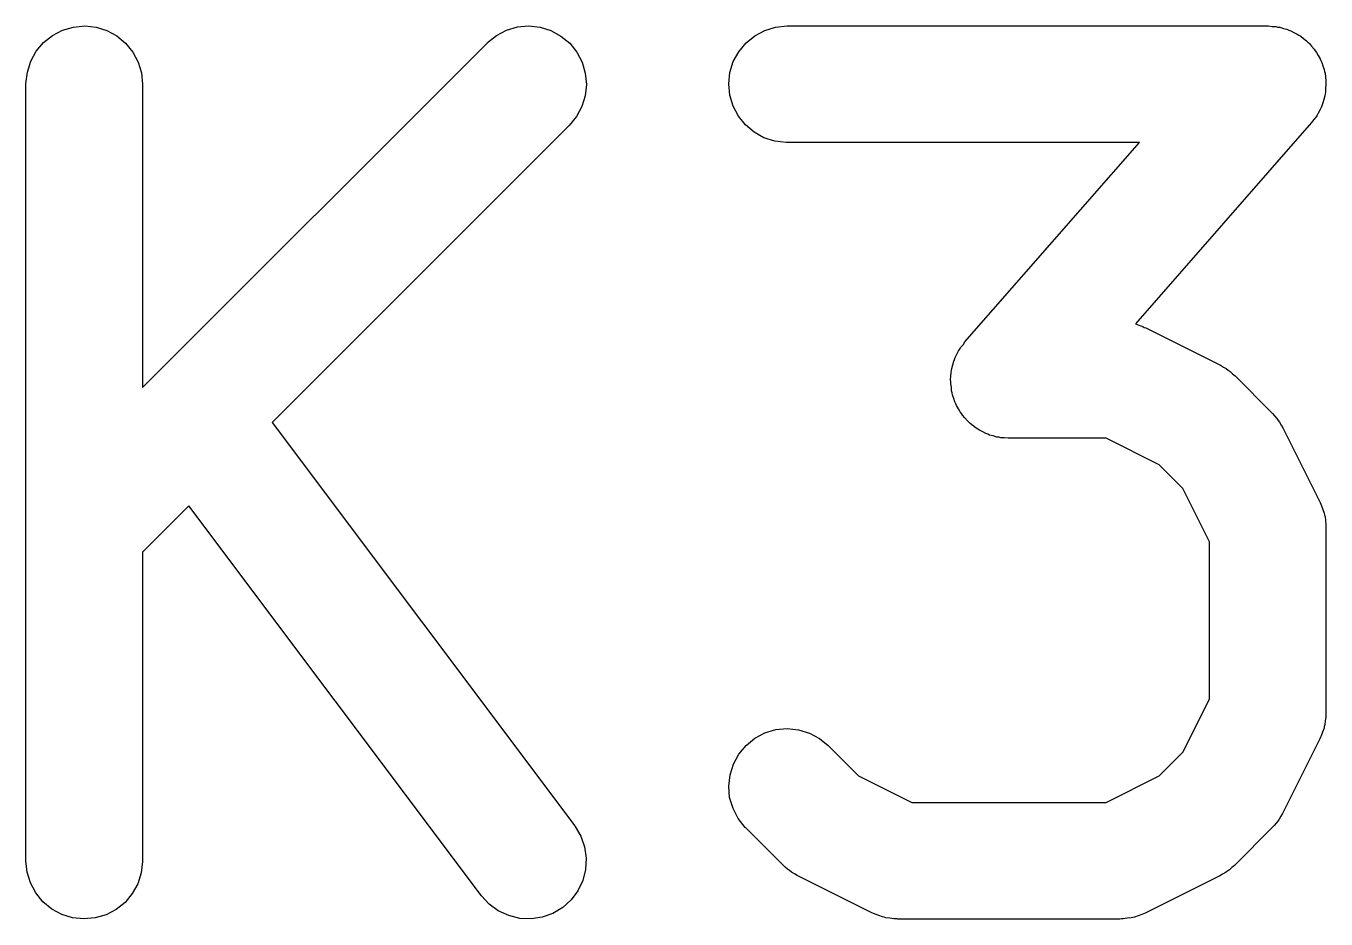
# Model space of a CAD drawing. Extents: x 1.03 to 6.22, y -5.53 to -0.87.
# Drawn here: x 3.9645 to 4.0304, y -0.9167 to -0.8715 of the extents above; entities that cross this region are included whole.
import ezdxf

# ---------------------------------------------------------------- set-up
doc = ezdxf.new("R2010")
doc.units = 0
doc.header["$MEASUREMENT"] = 0
doc.layers.add('BLACK', color=7, linetype='CONTINUOUS')

msp = doc.modelspace()

# ---------------------------------------------------------------- linework, layer by layer
at = {"layer": 'BLACK', "linetype": 'CONTINUOUS'}
for p, q in [((3.96588, -0.871934), (3.96639, -0.871667)), ((3.96639, -0.871667), (3.96694, -0.871504)), ((3.96694, -0.871504), (3.96752, -0.871452)), ((3.96752, -0.871452), (3.96809, -0.871512)), ((3.96809, -0.871512), (3.96864, -0.871683)), ((3.96864, -0.871683), (3.96915, -0.871957)), ((3.98839, -0.871928), (3.9889, -0.871663)), ((3.9889, -0.871663), (3.98945, -0.871502)), ((3.98945, -0.871502), (3.99002, -0.871452)), ((3.99002, -0.871452), (3.9906, -0.871514)), ((3.9906, -0.871514), (3.99115, -0.871687)), ((3.99115, -0.871687), (3.99165, -0.871963)), ((4.00148, -0.871945), (4.00199, -0.871675)), ((4.00199, -0.871675), (4.00254, -0.871508)), ((4.00254, -0.871508), (4.00312, -0.871452)), ((4.00312, -0.871452), (4.02749, -0.871452)), ((4.02749, -0.871452), (4.02753, -0.871452)), ((4.02753, -0.871452), (4.02771, -0.871473)), ((4.02771, -0.871473), (4.0279, -0.871481)), ((4.0279, -0.871481), (4.028, -0.871505)), ((4.028, -0.871505), (4.0281, -0.871516)), ((4.0281, -0.871516), (4.02828, -0.871573)), ((4.02828, -0.871573), (4.02846, -0.871616)), ((4.02846, -0.871616), (4.02855, -0.871659)), ((4.02855, -0.871659), (4.02865, -0.871691)), ((4.02865, -0.871691), (4.02881, -0.87178)), ((4.02881, -0.87178), (4.02898, -0.871858)), ((3.96506, -0.872736), (3.96543, -0.872295)), ((3.96543, -0.872295), (3.96588, -0.871934)), ((3.96915, -0.871957), (3.96959, -0.872324)), ((3.96959, -0.872324), (3.96996, -0.872771)), ((3.97045, -0.889773), (3.98791, -0.872317)), ((3.98791, -0.872317), (3.98793, -0.872288)), ((3.98793, -0.872288), (3.98839, -0.871928)), ((3.99165, -0.871963), (3.9921, -0.872331)), ((3.9921, -0.872331), (3.99246, -0.872779)), ((4.00067, -0.872754), (4.00104, -0.87231)), ((4.00104, -0.87231), (4.00148, -0.871945)), ((4.02898, -0.871858), (4.02907, -0.871918)), ((4.02907, -0.871918), (4.02916, -0.871968)), ((4.02916, -0.871968), (4.0293, -0.872088)), ((4.0293, -0.872088), (4.02945, -0.872196)), ((4.02945, -0.872196), (4.02952, -0.872272)), ((4.02952, -0.872272), (4.0296, -0.872339)), ((4.0296, -0.872339), (4.02971, -0.872483)), ((4.02971, -0.872483), (4.02984, -0.872619)), ((3.96478, -0.873241), (3.96506, -0.872736)), ((3.96996, -0.872771), (3.97023, -0.87328)), ((3.99246, -0.872779), (3.99273, -0.873289)), ((4.00039, -0.87326), (4.00067, -0.872754)), ((4.02984, -0.872619), (4.02989, -0.872707)), ((4.02989, -0.872707), (4.02996, -0.872788)), ((4.02996, -0.872788), (4.03005, -0.872952)), ((4.03005, -0.872952), (4.03014, -0.87311)), ((4.03014, -0.87311), (4.03018, -0.873207)), ((3.96454, -0.874364), (3.96461, -0.873791)), ((3.96461, -0.873791), (3.96478, -0.873241)), ((3.97023, -0.87328), (3.97039, -0.873831)), ((3.97039, -0.873831), (3.97045, -0.874405)), ((3.99273, -0.873289), (3.99289, -0.873841)), ((4.00016, -0.874384), (4.00022, -0.873811)), ((4.00022, -0.873811), (4.00039, -0.87326)), ((4.03018, -0.873207), (4.03023, -0.873299)), ((4.03023, -0.873299), (4.03028, -0.873476)), ((4.03028, -0.873476), (4.03034, -0.87365)), ((4.03034, -0.87365), (4.03036, -0.873752)), ((4.03036, -0.873752), (4.03039, -0.873851)), ((3.96454, -0.874405), (3.96454, -0.874364)), ((3.96454, -0.913775), (3.96454, -0.874405)), ((3.97045, -0.874405), (3.97045, -0.889773)), ((3.99289, -0.873841), (3.99295, -0.874415)), ((3.99295, -0.874415), (3.99289, -0.874988)), ((4.00022, -0.874958), (4.00016, -0.874384)), ((4.03039, -0.873851), (4.03041, -0.874036)), ((4.03041, -0.874036), (4.03044, -0.874219)), ((4.03044, -0.874425), (4.03042, -0.87461)), ((4.03044, -0.874219), (4.03043, -0.874322)), ((4.03043, -0.874322), (4.03044, -0.874425)), ((3.99289, -0.874988), (3.99272, -0.875539)), ((4.00038, -0.875511), (4.00022, -0.874958)), ((4.03038, -0.874998), (4.03033, -0.875176)), ((4.03039, -0.874895), (4.03038, -0.874998)), ((4.03042, -0.874795), (4.03039, -0.874895)), ((4.03042, -0.87461), (4.03042, -0.874795)), ((3.99272, -0.875539), (3.99245, -0.876047)), ((4.00065, -0.876022), (4.00038, -0.875511)), ((4.03012, -0.875712), (4.03005, -0.87588)), ((4.03021, -0.875549), (4.03012, -0.875712)), ((4.03024, -0.87545), (4.03021, -0.875549)), ((4.03028, -0.875356), (4.03024, -0.87545)), ((4.03033, -0.875176), (4.03028, -0.875356)), ((3.99245, -0.876047), (3.99208, -0.876493)), ((4.00101, -0.876471), (4.00065, -0.876022)), ((4.02971, -0.876349), (4.02078, -0.886558)), ((4.02982, -0.876199), (4.02971, -0.876349)), ((4.02994, -0.876056), (4.02982, -0.876199)), ((4.02999, -0.875965), (4.02994, -0.876056)), ((4.03005, -0.87588), (4.02999, -0.875965)), ((3.99208, -0.876493), (3.97702, -0.891555)), ((4.00145, -0.876841), (4.00101, -0.876471)), ((4.00195, -0.877119), (4.00145, -0.876841)), ((4.0025, -0.877293), (4.00195, -0.877119)), ((4.00308, -0.877357), (4.0025, -0.877293)), ((4.00312, -0.877357), (4.00308, -0.877357)), ((4.02098, -0.877357), (4.00312, -0.877357)), ((4.01214, -0.887458), (4.02098, -0.877357)), ((4.02078, -0.886558), (4.02096, -0.886628)), ((4.02096, -0.886628), (4.02115, -0.886689)), ((4.02115, -0.886689), (4.02123, -0.886731)), ((4.02123, -0.886731), (4.02131, -0.886762)), ((4.02131, -0.886762), (4.02506, -0.888637)), ((4.01192, -0.887752), (4.01204, -0.887609)), ((4.01204, -0.887609), (4.01214, -0.887458)), ((4.01161, -0.888358), (4.01164, -0.888259)), ((4.01164, -0.888259), (4.01173, -0.888096)), ((4.01173, -0.888096), (4.01181, -0.887927)), ((4.01181, -0.887927), (4.01187, -0.887843)), ((4.01187, -0.887843), (4.01192, -0.887752)), ((4.01144, -0.889013), (4.01146, -0.888912)), ((4.01146, -0.888912), (4.01147, -0.888809)), ((4.01147, -0.888809), (4.01153, -0.888632)), ((4.01153, -0.888632), (4.01157, -0.888452)), ((4.01157, -0.888452), (4.01161, -0.888358)), ((4.02506, -0.888637), (4.0251, -0.888655)), ((4.0251, -0.888655), (4.02524, -0.888746)), ((4.02524, -0.888746), (4.02538, -0.888824)), ((4.02538, -0.888824), (4.02548, -0.888902)), ((4.02548, -0.888902), (4.02558, -0.888969)), ((4.02558, -0.888969), (4.0257, -0.889084)), ((4.01141, -0.889382), (4.01143, -0.889198)), ((4.01142, -0.889485), (4.01141, -0.889382)), ((4.01142, -0.889589), (4.01142, -0.889485)), ((4.01145, -0.889772), (4.01142, -0.889589)), ((4.01143, -0.889198), (4.01144, -0.889013)), ((4.0257, -0.889084), (4.02583, -0.88919)), ((4.02583, -0.88919), (4.0277, -0.891064)), ((4.01146, -0.889956), (4.01145, -0.889772)), ((4.01149, -0.890056), (4.01146, -0.889956)), ((4.01151, -0.890158), (4.01149, -0.890056)), ((4.01158, -0.890331), (4.01151, -0.890158)), ((4.01163, -0.890509), (4.01158, -0.890331)), ((4.01168, -0.890601), (4.01163, -0.890509)), ((4.01171, -0.890698), (4.01168, -0.890601)), ((4.01181, -0.890856), (4.01171, -0.890698)), ((4.01189, -0.89102), (4.01181, -0.890856)), ((3.97702, -0.891555), (3.99236, -0.912003)), ((4.01196, -0.8911), (4.01189, -0.89102)), ((4.01201, -0.891189), (4.01196, -0.8911)), ((4.01214, -0.891325), (4.01201, -0.891189)), ((4.01226, -0.891469), (4.01214, -0.891325)), ((4.01234, -0.891535), (4.01226, -0.891469)), ((4.01241, -0.891611), (4.01234, -0.891535)), ((4.01256, -0.89172), (4.01241, -0.891611)), ((4.0277, -0.891064), (4.02773, -0.891094)), ((4.02773, -0.891094), (4.02783, -0.891223)), ((4.02783, -0.891223), (4.02795, -0.891344)), ((4.02795, -0.891344), (4.02801, -0.891448)), ((4.02801, -0.891448), (4.02809, -0.891544)), ((4.02809, -0.891544), (4.02817, -0.891691)), ((4.0127, -0.891839), (4.01256, -0.89172)), ((4.01279, -0.891889), (4.0127, -0.891839)), ((4.01287, -0.89195), (4.01279, -0.891889)), ((4.01304, -0.892028), (4.01287, -0.89195)), ((4.0132, -0.892117), (4.01304, -0.892028)), ((4.0133, -0.892148), (4.0132, -0.892117)), ((4.01339, -0.892192), (4.0133, -0.892148)), ((4.01357, -0.892235), (4.01339, -0.892192)), ((4.01375, -0.892291), (4.01357, -0.892235)), ((4.02817, -0.891691), (4.02825, -0.891832)), ((4.02825, -0.891832), (4.03013, -0.895581)), ((4.01385, -0.892303), (4.01375, -0.892291)), ((4.01396, -0.892327), (4.01385, -0.892303)), ((4.01414, -0.892335), (4.01396, -0.892327)), ((4.01432, -0.892355), (4.01414, -0.892335)), ((4.01437, -0.892356), (4.01432, -0.892355)), ((4.01929, -0.892356), (4.01437, -0.892356)), ((4.02199, -0.893704), (4.01929, -0.892356)), ((4.02319, -0.894901), (4.02199, -0.893704)), ((4.02454, -0.897599), (4.02319, -0.894901)), ((3.9728, -0.895773), (3.97045, -0.898125)), ((3.98763, -0.915546), (3.9728, -0.895773)), ((4.03013, -0.895581), (4.03015, -0.895618)), ((4.03015, -0.895618), (4.03018, -0.8957)), ((4.03018, -0.8957), (4.03022, -0.895777)), ((4.03022, -0.895777), (4.03028, -0.89597)), ((4.03028, -0.89597), (4.03035, -0.896159)), ((4.03035, -0.896159), (4.03036, -0.896245)), ((4.03036, -0.896245), (4.03039, -0.896328)), ((4.03039, -0.896328), (4.03041, -0.896529)), ((4.03041, -0.896529), (4.03044, -0.896729)), ((4.03044, -0.896729), (4.03043, -0.896816)), ((4.03043, -0.896816), (4.03044, -0.896902)), ((4.03044, -0.896902), (4.03044, -0.906276)), ((3.97045, -0.898125), (3.97045, -0.913775)), ((4.02454, -0.905579), (4.02454, -0.897599)), ((4.02319, -0.908276), (4.02454, -0.905579)), ((4.0304, -0.906689), (4.03038, -0.90689)), ((4.03043, -0.90649), (4.0304, -0.906689)), ((4.03044, -0.906317), (4.03043, -0.906403)), ((4.03043, -0.906403), (4.03043, -0.90649)), ((4.03044, -0.906276), (4.03044, -0.906317)), ((4.00149, -0.90756), (4.002, -0.907291)), ((4.002, -0.907291), (4.00255, -0.907127)), ((4.00255, -0.907127), (4.00313, -0.907073)), ((4.00313, -0.907073), (4.0037, -0.907131)), ((4.0037, -0.907131), (4.00425, -0.907299)), ((4.00425, -0.907299), (4.00476, -0.907572)), ((4.0302, -0.907439), (4.03016, -0.907515)), ((4.03026, -0.907247), (4.0302, -0.907439)), ((4.03034, -0.907058), (4.03026, -0.907247)), ((4.03035, -0.906972), (4.03034, -0.907058)), ((4.03038, -0.90689), (4.03035, -0.906972)), ((4.00067, -0.908366), (4.00104, -0.907923)), ((4.00104, -0.907923), (4.00149, -0.90756)), ((4.00476, -0.907572), (4.0052, -0.907937)), ((4.0052, -0.907937), (4.00674, -0.909473)), ((4.03013, -0.907596), (4.02825, -0.911346)), ((4.03016, -0.907515), (4.03013, -0.907596)), ((4.0004, -0.908872), (4.00067, -0.908366)), ((4.02199, -0.909473), (4.02319, -0.908276)), ((4.00023, -0.909421), (4.0004, -0.908872)), ((4.00016, -0.909994), (4.00023, -0.909421)), ((4.00021, -0.910568), (4.00016, -0.909994)), ((4.00674, -0.909473), (4.00944, -0.910822)), ((4.01929, -0.910822), (4.02199, -0.909473)), ((4.00038, -0.911122), (4.00021, -0.910568)), ((4.00064, -0.911633), (4.00038, -0.911122)), ((4.00944, -0.910822), (4.01929, -0.910822)), ((4.02824, -0.911383), (4.02815, -0.911522)), ((4.02825, -0.911346), (4.02824, -0.911383)), ((3.99236, -0.912003), (3.99238, -0.912036)), ((3.99238, -0.912036), (3.99267, -0.912533)), ((4.001, -0.912084), (4.00064, -0.911633)), ((4.02781, -0.911985), (4.0277, -0.912113)), ((4.02792, -0.911866), (4.02781, -0.911985)), ((4.02799, -0.911763), (4.02792, -0.911866)), ((4.02807, -0.911668), (4.02799, -0.911763)), ((4.02815, -0.911522), (4.02807, -0.911668)), ((3.99267, -0.912533), (3.99286, -0.913077)), ((4.00103, -0.912113), (4.001, -0.912084)), ((4.0029, -0.913988), (4.00103, -0.912113)), ((4.0277, -0.912113), (4.02583, -0.913988)), ((3.99286, -0.913077), (3.99294, -0.913648)), ((3.9646, -0.914348), (3.96454, -0.913775)), ((3.97045, -0.913816), (3.97038, -0.914389)), ((3.97045, -0.913775), (3.97045, -0.913816)), ((3.99294, -0.913648), (3.99291, -0.914223)), ((4.00303, -0.914093), (4.0029, -0.913988)), ((4.0258, -0.914017), (4.02567, -0.91412)), ((4.02583, -0.913988), (4.0258, -0.914017)), ((3.96477, -0.9149), (3.9646, -0.914348)), ((3.97038, -0.914389), (3.97021, -0.914938)), ((3.99291, -0.914223), (3.99277, -0.914781)), ((4.00315, -0.914209), (4.00303, -0.914093)), ((4.00325, -0.914276), (4.00315, -0.914209)), ((4.00335, -0.914354), (4.00325, -0.914276)), ((4.00349, -0.914432), (4.00335, -0.914354)), ((4.00363, -0.914522), (4.00349, -0.914432)), ((4.00367, -0.914541), (4.00363, -0.914522)), ((4.00742, -0.916416), (4.00367, -0.914541)), ((4.02506, -0.914541), (4.02131, -0.916416)), ((4.0252, -0.914453), (4.02506, -0.914541)), ((4.02535, -0.914376), (4.0252, -0.914453)), ((4.02544, -0.9143), (4.02535, -0.914376)), ((4.02555, -0.914234), (4.02544, -0.9143)), ((4.02567, -0.91412), (4.02555, -0.914234)), ((3.96504, -0.915409), (3.96477, -0.9149)), ((3.97021, -0.914938), (3.96993, -0.915443)), ((3.99252, -0.915301), (3.99218, -0.915763)), ((3.99277, -0.914781), (3.99252, -0.915301)), ((3.9654, -0.915855), (3.96504, -0.915409)), ((3.96585, -0.916223), (3.9654, -0.915855)), ((3.96956, -0.915884), (3.96911, -0.916246)), ((3.96993, -0.915443), (3.96956, -0.915884)), ((3.98802, -0.915972), (3.98763, -0.915546)), ((3.98848, -0.916313), (3.98802, -0.915972)), ((3.99218, -0.915763), (3.99175, -0.916149)), ((3.96635, -0.916497), (3.96585, -0.916223)), ((3.9669, -0.916667), (3.96635, -0.916497)), ((3.96748, -0.916727), (3.9669, -0.916667)), ((3.9686, -0.916513), (3.96805, -0.916675)), ((3.96911, -0.916246), (3.9686, -0.916513)), ((3.98901, -0.916558), (3.98848, -0.916313)), ((3.98957, -0.916696), (3.98901, -0.916558)), ((3.99071, -0.916639), (3.99014, -0.916724)), ((3.99125, -0.916445), (3.99071, -0.916639)), ((3.99175, -0.916149), (3.99125, -0.916445)), ((4.0075, -0.916447), (4.00742, -0.916416)), ((4.00758, -0.916489), (4.0075, -0.916447)), ((4.00777, -0.91655), (4.00758, -0.916489)), ((4.00796, -0.916622), (4.00777, -0.91655)), ((4.00804, -0.916637), (4.00796, -0.916622)), ((4.00813, -0.916663), (4.00804, -0.916637)), ((4.00833, -0.916686), (4.00813, -0.916663)), ((4.02065, -0.916646), (4.02056, -0.916671)), ((4.02073, -0.916633), (4.02065, -0.916646)), ((4.02092, -0.916563), (4.02073, -0.916633)), ((4.02111, -0.916505), (4.02092, -0.916563)), ((4.02119, -0.916464), (4.02111, -0.916505)), ((4.02127, -0.916434), (4.02119, -0.916464)), ((4.02131, -0.916416), (4.02127, -0.916434)), ((3.96805, -0.916675), (3.96748, -0.916727)), ((3.99014, -0.916724), (3.98957, -0.916696)), ((4.00853, -0.91672), (4.00833, -0.916686)), ((4.00861, -0.916718), (4.00853, -0.91672)), ((4.0087, -0.916727), (4.00861, -0.916718)), ((4.00874, -0.916728), (4.0087, -0.916727)), ((4.01999, -0.916728), (4.00874, -0.916728)), ((4.02008, -0.916719), (4.01999, -0.916728)), ((4.02016, -0.916722), (4.02008, -0.916719)), ((4.02036, -0.916691), (4.02016, -0.916722)), ((4.02056, -0.916671), (4.02036, -0.916691))]:
    msp.add_line(p, q, dxfattribs=at)

doc.saveas('drawing.dxf')
